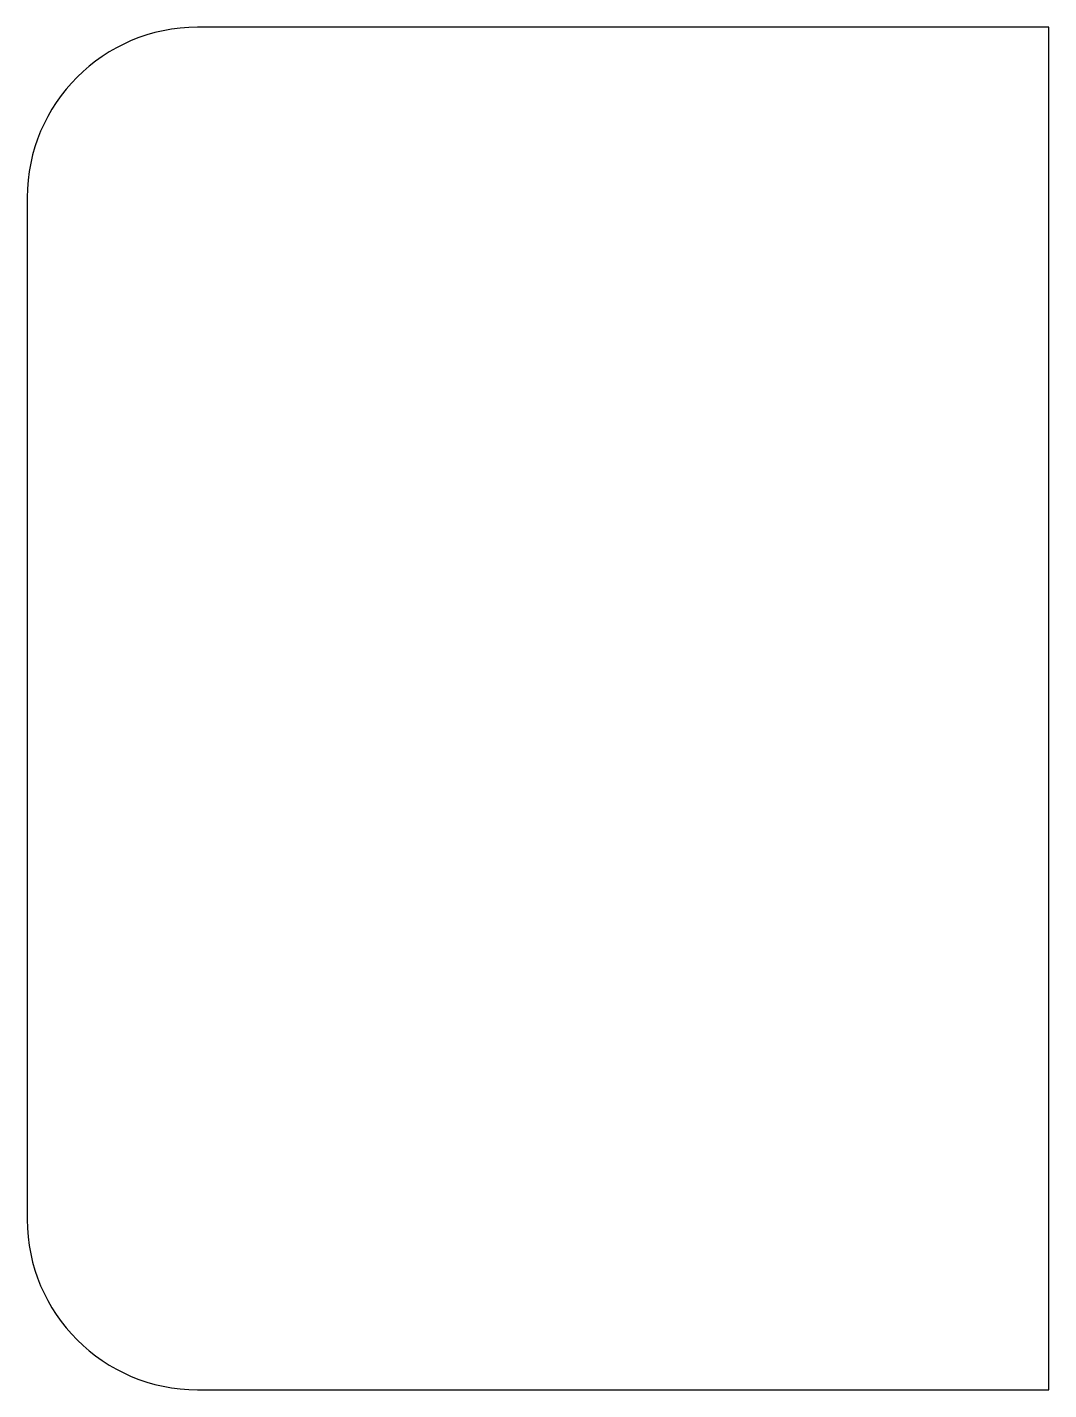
# Model space of a CAD drawing. Header units: metres. Extents: x 0 to 60, y 0 to 80.
import ezdxf

# ---------------------------------------------------------------- set-up
doc = ezdxf.new("R2010")
doc.units = ezdxf.units.M

msp = doc.modelspace()

# ---------------------------------------------------------------- linework, layer by layer
at = {"layer": 'PARAMETRIX'}
for p, q in [((60, 80), (10, 80)), ((60, 0), (60, 80)), ((0, 70), (0, 10)), ((10, 0), (60, 0))]:
    msp.add_line(p, q, dxfattribs=at)
for centre, start, end in [((10, 70), 90, 180), ((10, 10), 180, 270)]:
    msp.add_arc(centre, 10, start, end, dxfattribs=at)

doc.saveas('drawing.dxf')
